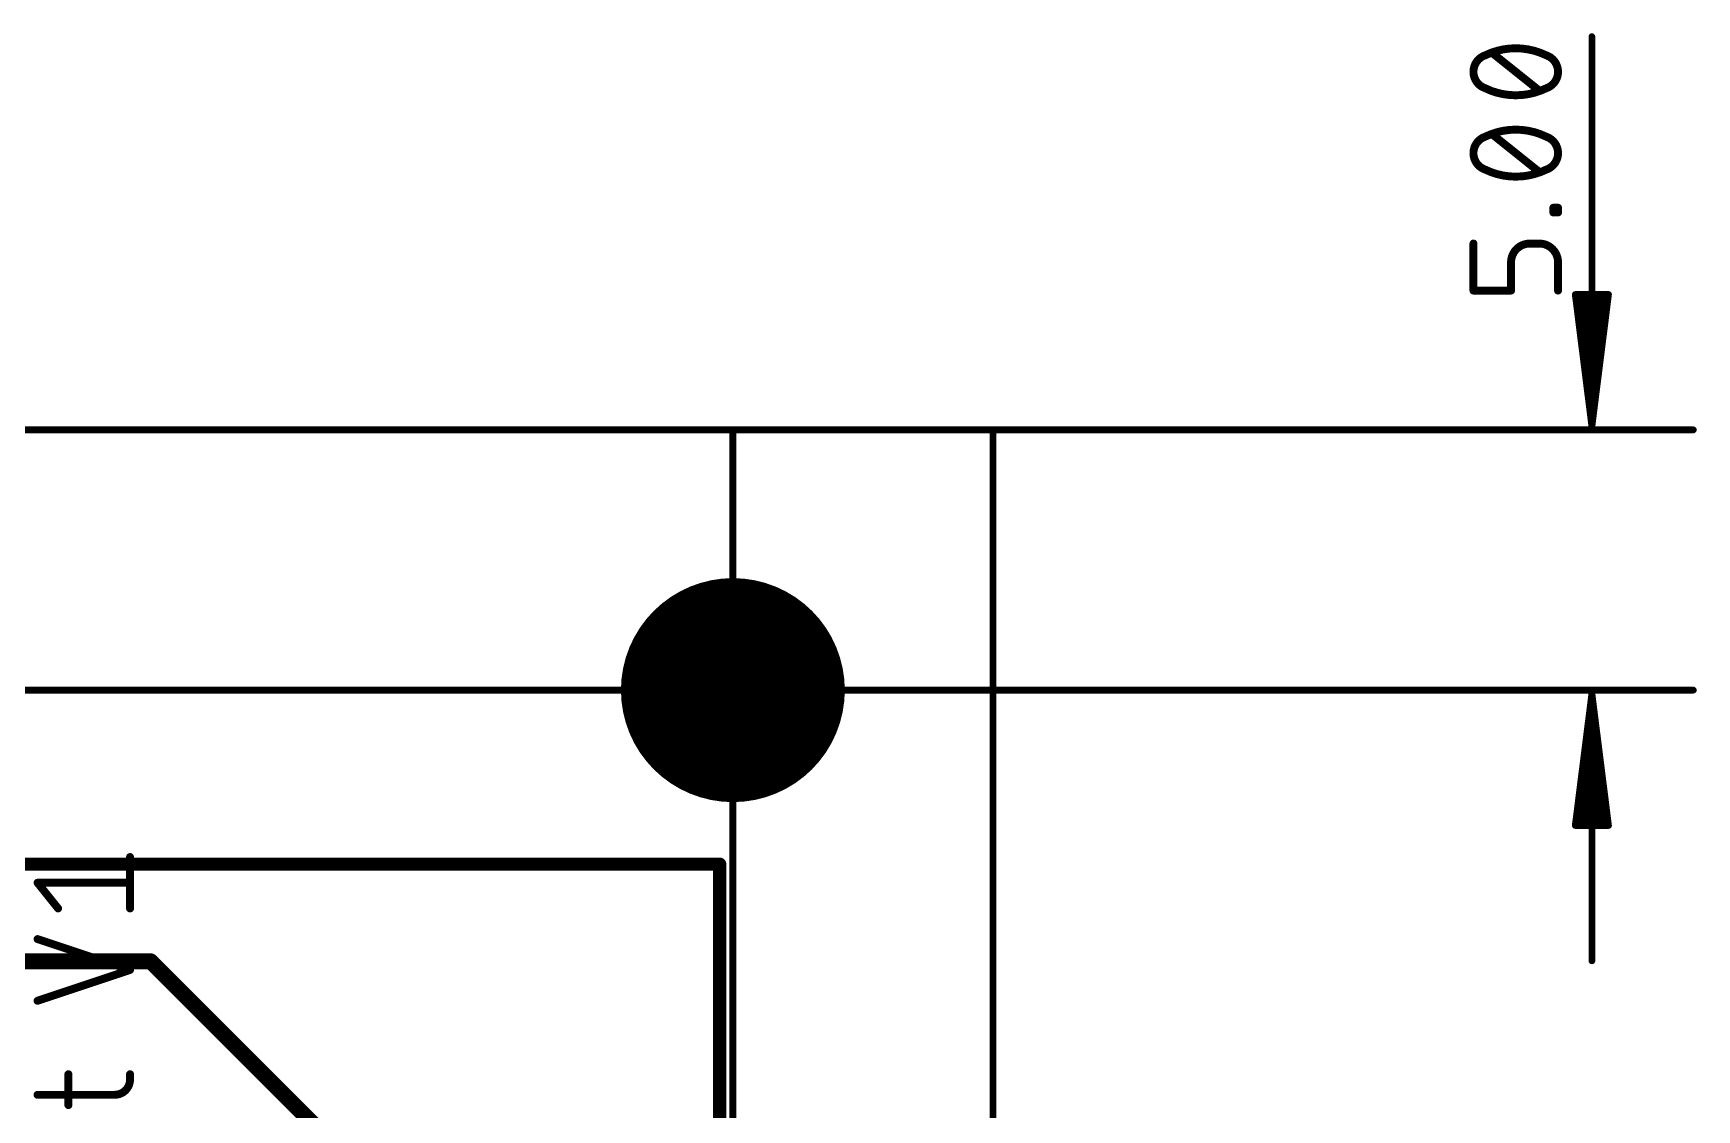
# Model space of a CAD drawing. Extents: x -13 to 157, y -166 to 8.
# Drawn here: x 113.55 to 145.53, y -13.06 to 7.62 of the extents above; entities that cross this region are included whole.
import ezdxf

# ---------------------------------------------------------------- set-up
doc = ezdxf.new("R2010")
doc.units = 0
for name, color, linetype in [('16', 132, 'CONTINUOUS'), ('20', 31, 'CONTINUOUS'), ('21', 253, 'CONTINUOUS'), ('29', 253, 'CONTINUOUS'), ('30', 253, 'CONTINUOUS'), ('51', 253, 'CONTINUOUS')]:
    doc.layers.add(name, color=color, linetype=linetype)

msp = doc.modelspace()

# ---------------------------------------------------------------- linework, layer by layer
at = {"layer": '16', "const_width": 0.3048}
for points in [[(115.8081, -10.2086), (95, -10.2086)], [(120.0493, -14.4498), (115.8081, -10.2086)]]:
    msp.add_lwpolyline(points, dxfattribs=at)
at = {"layer": '16', "const_width": 0.1524}
for points in [[(115.862, -10.1547, 1), (115.7542, -10.2625)], [(115.8081, -10.2848, 1), (115.8081, -10.1324)]]:
    msp.add_lwpolyline(points, format="xyb", dxfattribs=at)
at = {"layer": '20'}
for p, q in [((132, 0), (0, 0)), ((132, -132), (132, 0))]:
    msp.add_line(p, q, dxfattribs=at)
msp.add_circle((127, -5), 2.05, dxfattribs=at)
at = {"layer": '21'}
for points, const_width in [([(97.832, -8.3438), (126.748, -8.3438)], 0.254), ([(115.4138, -9.1943), (115.4138, -8.2065)], 0.1524), ([(126.748, -8.3438), (126.748, -60.3438)], 0.254), ([(114.0309, -9.1943), (113.6358, -8.7004)], 0.1524), ([(113.6358, -8.7004), (115.4138, -8.7004)], 0.1524), ([(115.4138, -10.3754), (113.6358, -9.7828)], 0.1524), ([(113.6358, -10.9681), (115.4138, -10.3754)], 0.1524), ([(114.2285, -12.9719), (114.2285, -12.3793)], 0.1524), ([(115.4138, -12.478), (115.4138, -12.3793)], 0.1524), ([(113.6358, -12.7744), (115.1175, -12.7744)], 0.1524)]:
    msp.add_lwpolyline(points, dxfattribs=dict(at, const_width=const_width))
for points, const_width in [([(115.4519, -8.2065, 1), (115.3757, -8.2065)], 0.0762), ([(126.8115, -8.3438, 1), (126.6845, -8.3438)], 0.127), ([(126.748, -8.4073, 1), (126.748, -8.2803)], 0.127), ([(113.6656, -8.6766, 1), (113.606, -8.7242)], 0.0762), ([(113.6358, -8.6623, 1), (113.6358, -8.7385)], 0.0762), ([(115.4138, -8.7385, 1), (115.4138, -8.6623)], 0.0762), ([(114.0012, -9.2181, 1), (114.0607, -9.1705)], 0.0762), ([(115.3757, -9.1943, 1), (115.4519, -9.1943)], 0.0762), ([(113.6478, -9.7466, 1), (113.6238, -9.8189)], 0.0762), ([(115.4258, -10.4116, 1), (115.4018, -10.3393)], 0.0762), ([(115.4018, -10.4116, 1), (115.4258, -10.3393)], 0.0762), ([(113.6238, -10.932, 1), (113.6478, -11.0042)], 0.0762), ([(114.2666, -12.3793, 1), (114.1904, -12.3793)], 0.0762), ([(115.1175, -12.7744, 0.4142), (115.4138, -12.478)], 0.1524), ([(115.4519, -12.3793, 1), (115.3757, -12.3793)], 0.0762), ([(115.4519, -12.478, 1), (115.3757, -12.478)], 0.0762), ([(115.3757, -12.478, 1), (115.4519, -12.478)], 0.0762), ([(113.6358, -12.7363, 1), (113.6358, -12.8125)], 0.0762), ([(115.1175, -12.7363, 1), (115.1175, -12.8125)], 0.0762), ([(115.1175, -12.8125, 1), (115.1175, -12.7363)], 0.0762), ([(114.1904, -12.9719, 1), (114.2666, -12.9719)], 0.0762)]:
    msp.add_lwpolyline(points, format="xyb", dxfattribs=dict(at, const_width=const_width))
at = {"layer": '29', "const_width": 2.1516}
msp.add_lwpolyline([(127, -6.0758, 1), (127, -3.9242, 1), (127, -6.0758)], format="xyb", dxfattribs=at)
at = {"layer": '30', "const_width": 2.1516}
msp.add_lwpolyline([(127, -6.0758, 1), (127, -3.9242, 1), (127, -6.0758)], format="xyb", dxfattribs=at)
at = {"layer": '51'}
for points, const_width in [([(142.0465, 7.3308, 0.1139), (141.4595, 7.1953)], 0.1524), ([(142.6335, 7.1953, 0.1139), (142.0465, 7.3308)], 0.1524), ([(142.0465, 7.3689, 1), (142.0465, 7.2927)], 0.0762), ([(142.0465, 7.2927, 1), (142.0465, 7.3689)], 0.0762), ([(143.5425, 7.5539, 1), (143.4775, 7.5539)], 0.065), ([(141.4595, 7.1953, 0.3205), (141.2337, 6.8792)], 0.1524), ([(141.4428, 7.2296, 1), (141.4762, 7.1611)], 0.0762), ([(141.4718, 7.1593, 1), (141.4471, 7.2314)], 0.0762), ([(141.6187, 7.2702, 1), (141.5711, 7.2107)], 0.0762), ([(142.6459, 7.2314, 1), (142.6212, 7.1593)], 0.0762), ([(142.8593, 6.8792, 0.3205), (142.6335, 7.1953)], 0.1524), ([(142.6168, 7.1611, 1), (142.6502, 7.2296)], 0.0762), ([(141.2337, 6.8792, 0.3205), (141.4595, 6.5632)], 0.1524), ([(141.2718, 6.8792, 1), (141.1956, 6.8792)], 0.0762), ([(141.1956, 6.8792, 1), (141.2718, 6.8792)], 0.0762), ([(142.6335, 6.5632, 0.3205), (142.8593, 6.8792)], 0.1524), ([(142.8974, 6.8792, 1), (142.8212, 6.8792)], 0.0762), ([(142.8212, 6.8792, 1), (142.8974, 6.8792)], 0.0762), ([(141.4595, 6.5632, 0.1139), (142.0465, 6.4277)], 0.1524), ([(141.4762, 6.5974, 1), (141.4428, 6.5289)], 0.0762), ([(141.4471, 6.5271, 1), (141.4718, 6.5992)], 0.0762), ([(142.0465, 6.4277, 0.1139), (142.6335, 6.5632)], 0.1524), ([(142.0465, 6.4658, 1), (142.0465, 6.3896)], 0.0762), ([(142.0465, 6.3896, 1), (142.0465, 6.4658)], 0.0762), ([(142.4743, 6.4882, 1), (142.5219, 6.5478)], 0.0762), ([(142.6212, 6.5992, 1), (142.6459, 6.5271)], 0.0762), ([(142.6502, 6.5289, 1), (142.6168, 6.5974)], 0.0762), ([(142.0465, 5.7677, 0.1139), (141.4595, 5.6322)], 0.1524), ([(142.6335, 5.6322, 0.1139), (142.0465, 5.7677)], 0.1524), ([(142.0465, 5.8058, 1), (142.0465, 5.7296)], 0.0762), ([(142.0465, 5.7296, 1), (142.0465, 5.8058)], 0.0762), ([(141.4595, 5.6322, 0.3205), (141.2337, 5.3161)], 0.1524), ([(141.4428, 5.6665, 1), (141.4762, 5.598)], 0.0762), ([(141.4718, 5.5962, 1), (141.4471, 5.6682)], 0.0762), ([(141.6187, 5.7071, 1), (141.5711, 5.6476)], 0.0762), ([(142.6459, 5.6683, 1), (142.6212, 5.5962)], 0.0762), ([(142.8593, 5.3161, 0.3205), (142.6335, 5.6322)], 0.1524), ([(142.6168, 5.598, 1), (142.6502, 5.6665)], 0.0762), ([(141.2337, 5.3161, 0.3205), (141.4595, 5)], 0.1524), ([(141.2718, 5.3161, 1), (141.1956, 5.3161)], 0.0762), ([(141.1956, 5.3161, 1), (141.2718, 5.3161)], 0.0762), ([(142.6335, 5, 0.3205), (142.8593, 5.3161)], 0.1524), ([(142.8974, 5.3161, 1), (142.8212, 5.3161)], 0.0762), ([(142.8212, 5.3161, 1), (142.8974, 5.3161)], 0.0762), ([(141.4762, 5.0343, 1), (141.4428, 4.9658)], 0.0762), ([(141.4595, 5, 0.1139), (142.0465, 4.8646)], 0.1524), ([(141.4471, 4.964, 1), (141.4718, 5.0361)], 0.0762), ([(142.0465, 4.8646, 0.1139), (142.6335, 5)], 0.1524), ([(142.0465, 4.9027, 1), (142.0465, 4.8265)], 0.0762), ([(142.0465, 4.8265, 1), (142.0465, 4.9027)], 0.0762), ([(142.4743, 4.9251, 1), (142.5219, 4.9846)], 0.0762), ([(142.6212, 5.0361, 1), (142.6459, 4.964)], 0.0762), ([(142.6502, 4.9658, 1), (142.6168, 5.0343)], 0.0762), ([(142.8071, 4.2671, 1), (142.7309, 4.2671)], 0.0762), ([(142.769, 4.3052, 1), (142.769, 4.229)], 0.0762), ([(142.769, 4.2149, 1), (142.769, 4.1387)], 0.0762), ([(142.7309, 4.1768, 1), (142.8071, 4.1768)], 0.0762), ([(142.8974, 4.2671, 1), (142.8212, 4.2671)], 0.0762), ([(142.8212, 4.1768, 1), (142.8974, 4.1768)], 0.0762), ([(142.8593, 4.229, 1), (142.8593, 4.3052)], 0.0762), ([(142.8593, 4.1387, 1), (142.8593, 4.2149)], 0.0762), ([(141.2718, 3.5793, 1), (141.1956, 3.5793)], 0.0762), ([(142.3174, 3.5793, 0.4142), (141.9562, 3.2181)], 0.1524), ([(142.3174, 3.6174, 1), (142.3174, 3.5412)], 0.0762), ([(142.3174, 3.5412, 1), (142.3174, 3.6174)], 0.0762), ([(142.8593, 3.2181, 0.4142), (142.4981, 3.5793)], 0.1524), ([(142.4981, 3.6174, 1), (142.4981, 3.5412)], 0.0762), ([(142.4981, 3.5412, 1), (142.4981, 3.6174)], 0.0762), ([(141.9943, 3.2181, 1), (141.9181, 3.2181)], 0.0762), ([(141.9181, 3.2181, 1), (141.9943, 3.2181)], 0.0762), ([(142.8974, 3.2181, 1), (142.8212, 3.2181)], 0.0762), ([(142.8212, 3.2181, 1), (142.8974, 3.2181)], 0.0762), ([(141.2337, 2.7143, 1), (141.2337, 2.6381)], 0.0762), ([(141.1956, 2.6762, 1), (141.2718, 2.6762)], 0.0762), ([(141.9181, 2.6762, 1), (141.9943, 2.6762)], 0.0762), ([(141.9562, 2.6381, 1), (141.9562, 2.7143)], 0.0762), ([(142.8212, 2.6762, 1), (142.8974, 2.6762)], 0.0762), ([(143.223, 2.6041, 1), (143.1585, 2.5959)], 0.065), ([(143.1908, 2.6325, 1), (143.1908, 2.5675)], 0.065), ([(143.2823, 2.6033, 1), (143.2177, 2.5967)], 0.065), ([(143.4125, 2.6017, 1), (143.3475, 2.5983)], 0.065), ([(143.6725, 2.5983, 1), (143.6075, 2.6017)], 0.065), ([(143.8023, 2.5967, 1), (143.7377, 2.6033)], 0.065), ([(143.8615, 2.5959, 1), (143.797, 2.6041)], 0.065), ([(143.8292, 2.5675, 1), (143.8292, 2.6325)], 0.065), ([(127.0325, 0, 1), (126.9675, 0)], 0.065), ([(132.0325, 0, 1), (131.9675, 0)], 0.065), ([(143.4778, 0.0691, 1), (143.5422, 0.0609)], 0.065), ([(143.4777, 0.0683, 1), (143.5423, 0.0617)], 0.065), ([(143.4775, 0.0633, 1), (143.5425, 0.0667)], 0.065), ([(143.4775, 0.0667, 1), (143.5425, 0.0633)], 0.065), ([(143.4775, 0.065, 1), (143.5425, 0.065)], 0.065), ([(143.4777, 0.0617, 1), (143.5423, 0.0683)], 0.065), ([(143.4778, 0.0609, 1), (143.5422, 0.0691)], 0.065), ([(145.46, -0.0325, 1), (145.46, 0.0325)], 0.065), ([(143.5425, -5.065, 1), (143.4775, -5.065)], 0.065), ([(143.5422, -5.0609, 1), (143.4778, -5.0691)], 0.065), ([(143.5425, -5.0667, 1), (143.4775, -5.0633)], 0.065), ([(143.5425, -5.0633, 1), (143.4775, -5.0667)], 0.065), ([(143.5423, -5.0617, 1), (143.4777, -5.0683)], 0.065), ([(143.5423, -5.0683, 1), (143.4777, -5.0617)], 0.065), ([(143.5422, -5.0691, 1), (143.4778, -5.0609)], 0.065), ([(145.46, -5.0325, 1), (145.46, -4.9675)], 0.065), ([(143.1585, -7.5959, 1), (143.223, -7.6041)], 0.065), ([(143.1908, -7.5675, 1), (143.1908, -7.6325)], 0.065), ([(143.2177, -7.5967, 1), (143.2823, -7.6033)], 0.065), ([(143.3475, -7.5983, 1), (143.4125, -7.6017)], 0.065), ([(143.6075, -7.6017, 1), (143.6725, -7.5983)], 0.065), ([(143.7377, -7.6033, 1), (143.8023, -7.5967)], 0.065), ([(143.797, -7.6041, 1), (143.8615, -7.5959)], 0.065), ([(143.8292, -7.6325, 1), (143.8292, -7.5675)], 0.065), ([(143.4775, -10.2, 1), (143.5425, -10.2)], 0.065)]:
    msp.add_lwpolyline(points, format="xyb", dxfattribs=dict(at, const_width=const_width))
for points, const_width in [([(143.51, 0.065), (143.51, 7.5539)], 0.13), ([(142.4981, 6.518), (141.5949, 7.2405)], 0.1524), ([(142.4981, 4.9549), (141.5949, 5.6774)], 0.1524), ([(142.769, 4.1768), (142.769, 4.2671)], 0.1524), ([(142.769, 4.2671), (142.8593, 4.2671)], 0.1524), ([(142.8593, 4.1768), (142.769, 4.1768)], 0.1524), ([(142.8593, 4.2671), (142.8593, 4.1768)], 0.1524), ([(141.2337, 2.6762), (141.2337, 3.5793)], 0.1524), ([(142.4981, 3.5793), (142.3174, 3.5793)], 0.1524), ([(141.9562, 3.2181), (141.9562, 2.6762)], 0.1524), ([(142.8593, 2.6762), (142.8593, 3.2181)], 0.1524), ([(141.9562, 2.6762), (141.2337, 2.6762)], 0.1524), ([(143.51, 0.065), (143.1908, 2.6)], 0.13), ([(143.1908, 2.6), (143.8292, 2.6)], 0.13), ([(143.51, 0.065), (143.25, 2.6)], 0.13), ([(143.51, 0.065), (143.38, 2.6)], 0.13), ([(143.8292, 2.6), (143.51, 0.065)], 0.13), ([(143.64, 2.6), (143.51, 0.065)], 0.13), ([(143.77, 2.6), (143.51, 0.065)], 0.13), ([(0, 0), (145.46, 0)], 0.13), ([(127, 0), (127, -151.81)], 0.13), ([(132, 0), (132, -151.81)], 0.13), ([(0, -5), (145.46, -5)], 0.13), ([(143.51, -5.065), (143.1908, -7.6)], 0.13), ([(143.51, -5.065), (143.25, -7.6)], 0.13), ([(143.51, -5.065), (143.38, -7.6)], 0.13), ([(143.51, -5.065), (143.51, -10.2)], 0.13), ([(143.8292, -7.6), (143.51, -5.065)], 0.13), ([(143.64, -7.6), (143.51, -5.065)], 0.13), ([(143.77, -7.6), (143.51, -5.065)], 0.13), ([(143.1908, -7.6), (143.8292, -7.6)], 0.13)]:
    msp.add_lwpolyline(points, dxfattribs=dict(at, const_width=const_width))

doc.saveas('drawing.dxf')
